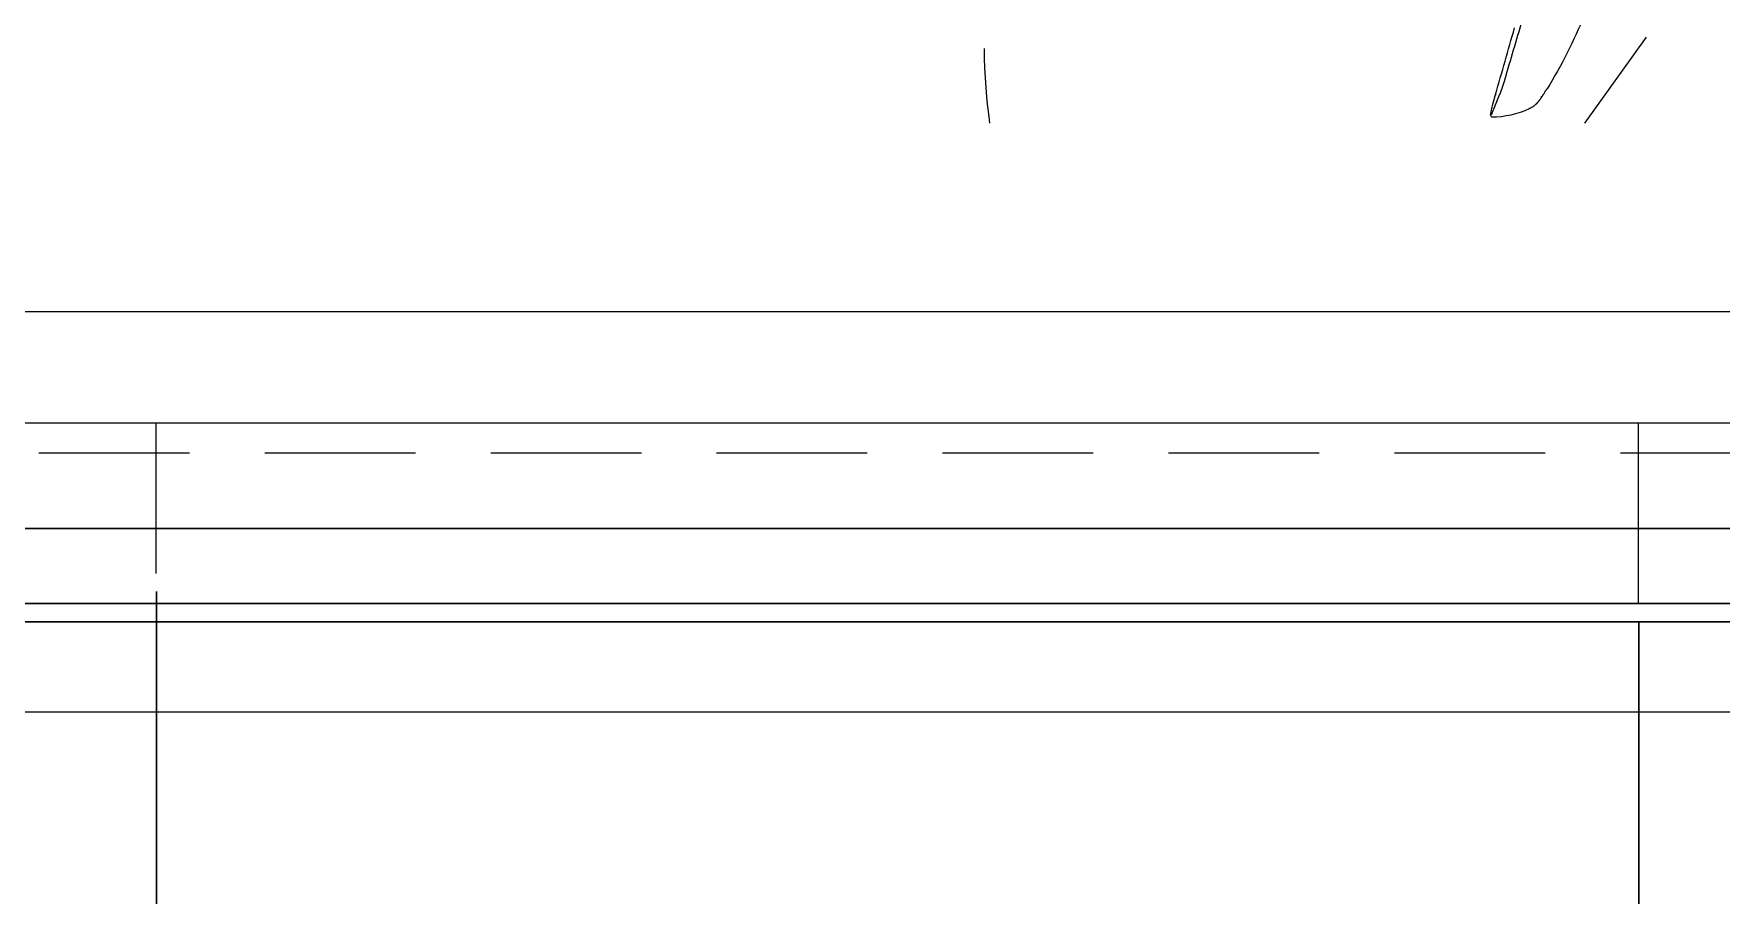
# Model space of a CAD drawing. Header units: metres. Extents: x -13316 to 152404, y -3899 to 30226.
# Drawn here: x 114845.1 to 115125.2, y 373.3 to 516.3 of the extents above; entities that cross this region are included whole.
import ezdxf
from ezdxf.xclip import XClip

# ---------------------------------------------------------------- set-up
doc = ezdxf.new("R2010")
doc.units = ezdxf.units.M
doc.header["$LTSCALE"] = 100
doc.header["$MEASUREMENT"] = 0
doc.header["$XCLIPFRAME"] = 0
doc.linetypes.add('HIDDEN', pattern=[0.375, 0.25, -0.125])
doc.layers.get('0').update_dxf_attribs({"color": 9, "lineweight": 9})
for name, color, linetype, lineweight in [('04', 9, 'Continuous', 9), ('06A', 9, 'Continuous', 9), ('06D', 9, 'Continuous', 9), ('15', 9, 'Continuous', 9), ('E-KABLO', 7, 'Continuous', 30)]:
    doc.layers.add(name, color=color, linetype=linetype, lineweight=lineweight)

# ---------------------------------------------------------------- blocks, each defined once
blk = doc.blocks.new('p-harpusta-ust')
at = {"layer": '06A'}
for points in [[(2204.54, 3700), (712.54, 3700), (712.54, 3595), (729.54, 3595), (729.54, 3683), (2237.54, 3683), (2237.54, -103), (729.54, -103), (729.54, -3), (-30.46, -3), (-30.46, -20), (712.54, -20), (712.54, -120), (2204.54, -120)], [(2204.54, -75), (757.54, -75), (757.54, 25), (-30.46, 25), (-30.46, 0), (732.54, 0), (732.54, -100), (2234.54, -100), (2234.54, 3680), (732.54, 3680), (732.54, 3595), (757.54, 3595), (757.54, 3655), (2204.54, 3655)], [(2204.54, -100), (2204.54, 3656)], [(2234.54, 3656), (2234.54, -75.95)], [(2234.54, 1913), (2204.54, 1913)], [(2472.54, 1913), (2237.54, 1913.02)], [(2237.54, 1913.02), (2378.54, 1913)], [(2229.54, 1667), (2204.54, 1667)], [(2472.54, 1667), (2232.54, 1667.02)], [(2232.54, 1667.02), (2378.54, 1667)]]:
    blk.add_lwpolyline(points, dxfattribs=at)
at = {"layer": '06D'}
blk.add_lwpolyline([(2237.54, -103), (2237.54, 3683), (2252.54, 3683), (2252.54, -103), (2237.54, -103)], dxfattribs=at)
at = {"layer": '06D', "linetype": 'HIDDEN'}
blk.add_lwpolyline([(2204.54, 3660), (2209.54, 3660), (2209.54, -80), (752.54, -80), (752.54, 20), (-30.46, 20)], dxfattribs=at)
at = {"layer": '15'}
blk.add_lwpolyline([(729.54, 3595), (729.54, 3683), (2237.54, 3683), (2237.54, -103), (729.54, -103), (729.54, -3), (-30.46, -3), (-30.46, 0), (732.54, 0), (732.54, -100), (2234.54, -100), (2234.54, 3680), (732.54, 3680), (732.54, 3595)], close=True, dxfattribs=at)
blk = doc.blocks.new('p-araba-polo')
blk.add_line((1.2557, 0.8419), (1.8967, 1.7338))
at = {"flags": 128}
blk.add_lwpolyline([(1.5137, 0.9707), (1.5136, 0.9695), (1.5134, 0.9681)], dxfattribs=at)
at = {"extrusion": (0, 0, -1)}
blk.add_arc((-1.2557, 0.8419), 1.0984, 125.7081, 179.024, dxfattribs=at)
for points, degree in [([(1.4496, 0.9605), (1.4386, 0.9555), (1.4345, 0.9495), (1.4302, 0.9441), (1.4257, 0.9363), (1.4202, 0.9276)], 5), ([(1.45, 0.961), (1.4499, 0.9609), (1.4497, 0.9608), (1.4496, 0.9605)], 3), ([(1.4496, 0.9605), (1.4497, 0.9607), (1.4498, 0.9608), (1.4498, 0.9609), (1.4499, 0.9609), (1.45, 0.961)], 5), ([(1.4499, 0.9609), (1.4693, 0.9696), (1.4905, 0.9751), (1.5118, 0.9747)], 3), ([(1.5119, 0.9689), (1.5104, 0.9659), (1.5088, 0.9621), (1.5069, 0.9577), (1.505, 0.9529), (1.5031, 0.948), (1.5011, 0.9429), (1.4991, 0.9376)], 7), ([(1.5108, 0.9561), (1.5101, 0.9537), (1.5094, 0.9511), (1.5087, 0.9484), (1.5079, 0.9456), (1.5071, 0.9428), (1.5063, 0.9399), (1.5054, 0.9369)], 7), ([(1.5134, 0.9681), (1.5131, 0.9657), (1.5123, 0.9616), (1.5108, 0.9563)], 3), ([(1.5119, 0.9747), (1.5141, 0.9734), (1.5135, 0.972), (1.5137, 0.9707)], 3), ([(1.5119, 0.9689), (1.5119, 0.9689), (1.5119, 0.9689), (1.512, 0.9689), (1.512, 0.9689), (1.512, 0.9689)], 5), ([(1.512, 0.9689), (1.512, 0.9689), (1.512, 0.9689), (1.512, 0.9689), (1.5119, 0.9689), (1.5119, 0.9689), (1.5119, 0.9689), (1.5119, 0.9689)], 7), ([(1.5126, 0.9702), (1.5125, 0.97), (1.5124, 0.9698), (1.5123, 0.9697), (1.5122, 0.9695), (1.5121, 0.9693), (1.5121, 0.9691), (1.512, 0.9689)], 7), ([(1.512, 0.9689), (1.5121, 0.9691), (1.5121, 0.9693), (1.5122, 0.9695), (1.5123, 0.9697), (1.5124, 0.9699), (1.5125, 0.97), (1.5126, 0.9702)], 7), ([(1.5126, 0.9702), (1.5129, 0.9708), (1.5132, 0.9712), (1.5134, 0.9714), (1.5136, 0.9714), (1.5137, 0.9712), (1.5137, 0.9707), (1.5136, 0.97)], 7), ([(1.3581, 0.8058), (1.3759, 0.8479), (1.3959, 0.8891), (1.4202, 0.9276)], 3), ([(1.4202, 0.9276), (1.4202, 0.9277), (1.4203, 0.9277), (1.4203, 0.9278)], 3), ([(1.4203, 0.9278), (1.4203, 0.9278), (1.4202, 0.9277), (1.4202, 0.9277), (1.4202, 0.9277), (1.4202, 0.9276)], 5), ([(1.4295, 0.9406), (1.4295, 0.9407), (1.4296, 0.9408), (1.4297, 0.9409)], 3), ([(1.4296, 0.9409), (1.4296, 0.9408), (1.4295, 0.9407), (1.4295, 0.9406)], 3), ([(1.5054, 0.937), (1.4952, 0.9003), (1.4846, 0.8634), (1.474, 0.8265)], 3), ([(1.4882, 0.9052), (1.4901, 0.9113), (1.4914, 0.9158), (1.4931, 0.9211), (1.495, 0.9267), (1.4964, 0.9304), (1.4978, 0.9343), (1.4991, 0.9376)], 7), ([(1.4991, 0.9376), (1.499, 0.9372), (1.4986, 0.9368), (1.4981, 0.9366)], 3), ([(1.4984, 0.9396), (1.4984, 0.9396), (1.4984, 0.9396), (1.4984, 0.9396), (1.4984, 0.9396), (1.4984, 0.9396)], 5), ([(1.4988, 0.937), (1.4989, 0.9372), (1.499, 0.9374), (1.4991, 0.9376)], 3), ([(1.5054, 0.9369), (1.5055, 0.937), (1.5053, 0.9371), (1.5048, 0.9369)], 3), ([(1.4882, 0.9052), (1.4785, 0.8731), (1.4689, 0.8405), (1.4597, 0.8079)], 3), ([(1.4882, 0.9052), (1.4882, 0.9052), (1.4882, 0.9052), (1.4882, 0.9052)], 3), ([(1.4882, 0.9052), (1.4882, 0.9052), (1.4882, 0.9052), (1.4882, 0.9052)], 3)]:
    blk.add_open_spline(points, degree=degree)
for points, knots in [([(1.4494, 0.9597), (1.4494, 0.9597), (1.4494, 0.9597), (1.4494, 0.9597), (1.4494, 0.9597), (1.4494, 0.9597), (1.4494, 0.9597)], [0, 0, 0, 0, 1, 1, 1, 1.000001, 1.000001, 1.000001, 1.000001]), ([(1.4495, 0.9602), (1.4495, 0.9602), (1.4495, 0.9602), (1.4495, 0.9602), (1.4495, 0.9602), (1.4495, 0.9602), (1.4495, 0.9602)], [0, 0, 0, 0, 1, 1, 1, 1, 1, 1, 1]), ([(1.4495, 0.9599), (1.4495, 0.9599), (1.4495, 0.9599), (1.4495, 0.9599), (1.4495, 0.9599), (1.4495, 0.9599), (1.4495, 0.9599)], [0, 0, 0, 0, 1, 1, 1, 1.000001, 1.000001, 1.000001, 1.000001]), ([(1.4495, 0.9599), (1.4495, 0.9599), (1.4495, 0.9599), (1.4495, 0.9599), (1.4495, 0.9599), (1.4495, 0.9599), (1.4495, 0.9599)], [0, 0, 0, 0, 1, 1, 1, 1.000001, 1.000001, 1.000001, 1.000001]), ([(1.4495, 0.9603), (1.4495, 0.9603), (1.4495, 0.9603), (1.4495, 0.9603), (1.4495, 0.9603), (1.4495, 0.9603), (1.4495, 0.9603)], [0, 0, 0, 0, 1, 1, 1, 1, 1, 1, 1]), ([(1.4497, 0.9607), (1.4497, 0.9607), (1.4497, 0.9607), (1.4497, 0.9607), (1.4497, 0.9607), (1.4497, 0.9607), (1.4497, 0.9607)], [0, 0, 0, 0, 1, 1, 1, 1.000001, 1.000001, 1.000001, 1.000001])]:
    blk.add_open_spline(points, degree=3, knots=knots)
blk = doc.blocks.new('p-cati_vw')
at = {"layer": '06D'}
for points in [[(3152, -3675.03), (3152, 54.97), (1705, 54.97), (1705, -1115), (920, -1115), (920, -1520), (45, -1517.03), (45, -3135), (920, -3135), (920, -3575.03), (1705, -3575.03), (1705, -3675.03)], [(2883.57, -1520.46), (3133.57, -1520.46), (3133.57, -2020.46), (2883.57, -2020.46)]]:
    blk.add_lwpolyline(points, close=True, dxfattribs=at)
at = {"layer": '04'}
ref = blk.add_blockref('p-araba-polo', (3003.76, -1560.21), dxfattribs=dict(at, xscale=100, yscale=100, zscale=100, rotation=270))
XClip(ref).set_block_clipping_path([(-0.0924763951, -0.9835002962), (4.0650970395, 0.9845199444)])
at = {"layer": '06D', "rotation": 1.082915e-10}
blk.add_blockref('p-harpusta-ust', (947.46, -3600.03), dxfattribs=at)

msp = doc.modelspace()

# ---------------------------------------------------------------- linework, layer by layer
at = {"layer": 'E-KABLO', "color": 3, "linetype": 'Continuous'}
msp.add_line((113121.56, 434.14), (116853.53, 434.14), dxfattribs=at)

# ---------------------------------------------------------------- block references
at = {"layer": '06D', "rotation": 269.9999999998917}
msp.add_blockref('p-cati_vw', (116798.49, 3603.68), dxfattribs=at)

doc.saveas('drawing.dxf')
